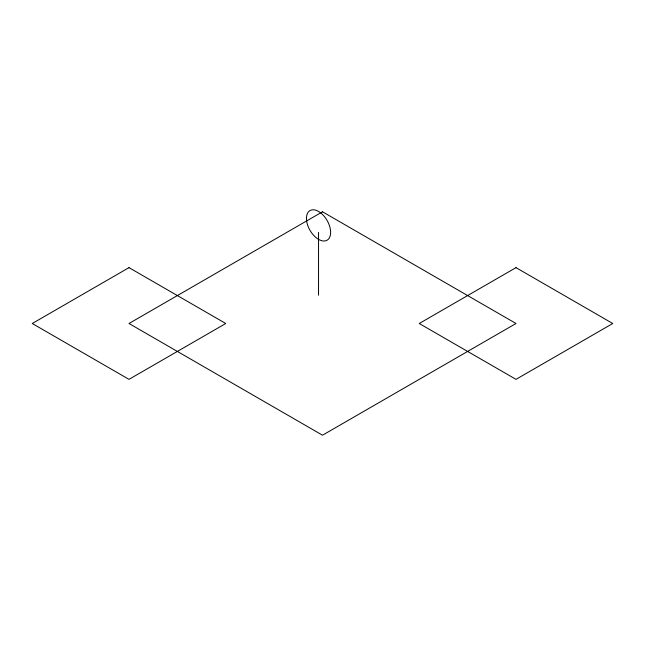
<?xml version="1.0" encoding="UTF-8"?>
<svg xmlns="http://www.w3.org/2000/svg" width="645" height="645" viewBox="0 0 645 645"><rect width="100%" height="100%" fill="white"/><g stroke="black" fill="none" stroke-linecap="round" stroke-linejoin="round"><path stroke-width="0.97" d="M318.541 232.369L318.541 295.217M129 267.635L32.25 323.5L129 379.357L225.75 323.5L129 267.635M322.5 211.778L129 323.5L322.5 435.214L516 323.5L322.5 211.778M516 267.635L419.25 323.5L516 379.357L612.75 323.5L516 267.635M306.665 221.179A17.101 9.877 60 0 0 326.467 240.52A17.101 9.877 60 0 0 322.5 214.479A17.101 9.877 60 0 0 306.665 221.179"/></g></svg>
